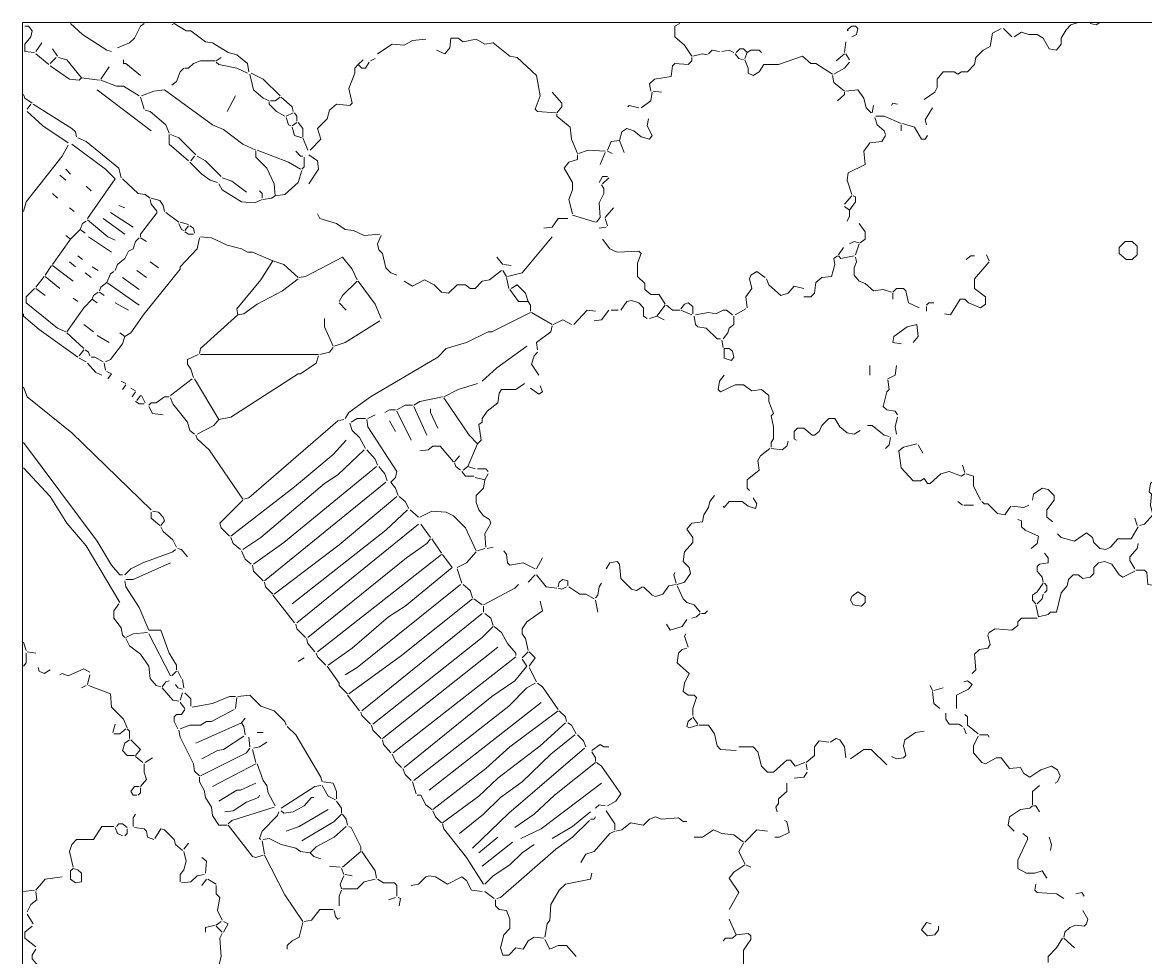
# Model space of a CAD drawing. Header units: millimetres. Extents: x 0 to 150953, y 0 to 85148.
# Drawn here: x 0 to 28112, y 61737 to 85148 of the extents above; entities that cross this region are included whole.
import ezdxf

# ---------------------------------------------------------------- set-up
doc = ezdxf.new("R2010")
doc.units = ezdxf.units.MM
doc.layers.add('ANNOTATION', color=3, linetype='CONTINUOUS', lineweight=0, plot=False)
doc.layers.add('LINEWORK', color=7, linetype='CONTINUOUS', lineweight=0, plot=False)

msp = doc.modelspace()

# ---------------------------------------------------------------- linework, layer by layer
at = {"layer": 'ANNOTATION'}
msp.add_lwpolyline([(0, 0), (150952.665, 0), (150952.665, 85148.15), (0, 85148.15)], close=True, dxfattribs=at)
at = {"layer": 'LINEWORK'}
for points in [[(60.261, 85057.759), (150.651, 85057.759), (241.042, 84937.24), (210.912, 84786.587), (60.261, 84605.805), (60.261, 84425.023), (301.303, 84394.895)], [(1205.211, 85118.022), (1506.514, 84846.849), (2109.119, 84455.152), (2229.64, 84425.023)], [(3043.158, 85118.022), (2952.767, 85057.759), (2802.115, 84756.458), (2681.594, 84635.934), (2380.292, 84515.414)], [(3736.154, 85087.888), (3796.414, 85118.022), (4097.717, 84937.24), (4218.238, 84937.24), (4579.802, 84666.067), (4760.583, 84635.934), (5152.277, 84394.895), (5363.188, 84334.633), (5634.361, 84123.723), (5664.491, 83912.807)], [(16451.129, 85118.022), (16330.608, 85057.759)], [(16330.608, 85057.759), (16330.608, 84786.587), (16571.649, 84575.677), (16752.431, 84304.504)], [(20669.367, 84937.24), (20639.236, 84967.368), (20759.758, 85057.759), (20850.149, 85057.759), (20910.409, 84997.497), (20880.279, 84846.849), (20759.758, 84786.587)], [(24495.912, 84997.497), (24284.999, 84876.978), (24224.739, 84545.543), (24043.957, 84455.152), (23863.176, 84274.37), (23833.045, 84093.589), (23652.263, 83912.807), (23501.613, 83912.807), (23411.222, 83852.55), (23320.831, 83912.807), (23049.658, 83912.807), (22899.007, 83732.025), (22899.007, 83521.115), (22838.747, 83400.596), (22567.575, 83219.814)], [(24556.171, 84997.497), (24767.084, 84786.587)], [(26424.25, 85148.15), (26243.468, 85087.888), (26122.946, 84967.368), (26002.424, 84756.458), (26002.424, 84605.805), (25881.905, 84455.152), (25701.123, 84485.286), (25550.47, 84756.458), (25399.82, 84846.849), (25188.907, 84846.849), (25008.125, 84907.106), (24827.344, 84786.587)], [(26966.595, 85148.15), (26876.204, 85087.888), (26725.551, 85118.022)], [(482.084, 84635.934), (331.433, 84425.023)], [(10093.641, 84726.324), (9762.208, 84696.196), (9551.296, 84575.677), (9249.994, 84605.805), (8888.431, 84364.761)], [(10726.377, 84756.458), (10696.247, 84515.414), (10575.726, 84364.761), (10364.813, 84455.152)], [(10726.377, 84756.458), (10907.158, 84756.458), (11027.68, 84666.067), (11359.112, 84726.324), (11570.025, 84605.805), (11780.936, 84635.934), (12202.76, 84304.504), (12383.542, 84274.37), (12865.626, 83822.416), (12956.017, 83310.205), (12835.496, 82978.77), (12895.757, 82918.508), (13347.711, 82888.38)], [(20609.106, 84666.067), (20578.977, 84394.895)], [(331.433, 84364.761), (662.866, 84093.589)], [(753.257, 84485.286), (873.778, 84304.504)], [(17144.125, 84334.633), (17023.603, 84364.761), (16782.562, 84304.504)], [(17445.428, 84425.023), (17264.646, 84455.152), (17174.255, 84364.761)], [(17505.689, 84425.023), (17686.47, 84455.152), (17806.991, 84394.895)], [(17837.121, 84364.761), (17927.512, 84244.242), (18048.034, 84214.113)], [(17867.252, 84394.895), (17957.643, 84485.286), (18048.034, 84485.286), (18138.424, 84394.895)], [(18138.424, 84394.895), (18078.163, 84244.242)], [(18138.424, 84394.895), (18228.815, 84455.152), (18439.727, 84455.152), (18499.988, 84394.895)], [(20578.977, 84364.761), (20368.064, 84183.979)], [(20609.106, 84364.761), (20699.497, 84214.113)], [(843.648, 84274.37), (692.996, 84123.723)], [(692.996, 84063.46), (1175.081, 83732.025), (1416.123, 83701.897), (1476.383, 83762.159)], [(903.908, 84274.37), (1114.82, 84214.113), (1476.383, 83762.159)], [(2530.943, 84214.113), (2530.943, 84123.723), (2591.203, 84123.723), (2952.767, 83822.416)], [(4820.843, 84183.979), (4459.28, 84183.979), (4278.499, 84123.723), (4157.978, 84003.198), (4067.587, 84003.198)], [(4971.495, 84274.37), (4850.974, 84183.979)], [(4850.974, 84153.851), (4911.234, 84093.589), (5363.188, 84003.198), (5634.361, 83882.679)], [(8406.346, 84093.589), (8315.955, 84003.198), (8315.955, 83882.679), (8165.304, 83490.987), (8255.695, 83129.424), (8195.434, 83069.161), (7864.001, 83099.29), (7683.219, 82948.642), (7622.959, 82737.726), (7381.917, 82496.688), (7472.307, 82225.515), (7201.135, 81954.343)], [(8526.867, 84214.113), (8406.346, 84093.589)], [(8677.518, 84153.851), (8587.128, 84003.198), (8496.737, 84003.198), (8406.346, 84093.589)], [(8828.17, 84244.242), (8707.649, 84183.979)], [(16752.431, 84274.37), (16752.431, 84183.979), (16662.04, 84093.589), (16330.608, 84123.723), (16270.347, 84063.46), (16240.217, 83792.288), (15818.393, 83732.025), (15697.872, 83611.506), (15728.002, 83430.724)], [(19524.417, 84304.504), (18921.811, 84093.589), (18560.247, 84093.589), (18439.727, 83912.807), (18289.075, 83822.416), (18168.554, 83882.679), (18168.554, 84003.198), (18078.163, 84214.113)], [(19524.417, 84304.504), (19735.328, 84123.723), (19855.85, 84123.723), (20277.673, 83852.55)], [(20699.497, 84153.851), (20578.977, 84003.198), (20307.804, 83852.55)], [(2169.38, 84033.332), (1958.468, 83732.025)], [(4037.457, 84003.198), (3947.066, 83912.807), (3856.675, 83671.768), (3736.154, 83581.378)], [(5694.621, 83852.55), (5785.012, 83460.853), (6026.054, 83249.943), (6176.706, 83189.68)], [(5724.752, 83882.679), (6026.054, 83732.025), (6447.879, 83310.205)], [(20277.673, 83822.416), (20307.804, 83641.635), (20578.977, 83430.724)], [(1476.383, 83762.159), (1928.337, 83701.897)], [(1958.468, 83701.897), (2350.161, 83551.244), (2530.943, 83551.244), (2922.636, 83310.205)], [(30.13, 83340.334), (60.261, 83249.943), (241.042, 83129.424)], [(1868.077, 83460.853), (3223.939, 82436.425)], [(2952.767, 83280.071), (3043.158, 82978.77)], [(2982.897, 83310.205), (3284.2, 83430.724), (3555.372, 83460.853), (4760.583, 82587.079), (5031.756, 82466.554), (5513.84, 82104.991), (5845.273, 81954.343)], [(5333.058, 83310.205), (5122.146, 82918.508)], [(6447.879, 83280.071), (6327.357, 83189.68), (6206.836, 83189.68)], [(6478.008, 83280.071), (6749.181, 83039.033), (6779.311, 82918.508)], [(13257.32, 83400.596), (13498.362, 83129.424), (13498.362, 83039.033), (13377.841, 82888.38)], [(15758.132, 83400.596), (15728.002, 83189.68), (15486.96, 83008.899)], [(15788.263, 83430.724), (15999.175, 83400.596)], [(20578.977, 83400.596), (20578.977, 83340.334), (20398.195, 83189.68)], [(20609.106, 83430.724), (20910.409, 83460.853), (21061.06, 83249.943), (21121.321, 83008.899), (21241.842, 82888.38)], [(210.912, 83099.29), (120.521, 82978.77)], [(271.172, 83099.29), (1235.341, 82496.688), (1325.732, 82406.297), (1355.862, 82285.772)], [(3073.288, 82948.642), (3193.809, 82918.508), (3585.503, 82587.079), (3675.893, 82376.163)], [(6176.706, 83159.552), (6176.706, 83099.29), (6357.488, 82918.508), (6568.399, 82797.989)], [(15155.528, 83039.033), (15185.657, 83069.161), (15426.7, 83008.899)], [(21302.103, 83069.161), (21271.972, 82888.38)], [(21904.708, 83099.29), (21784.187, 83129.424), (21754.057, 83069.161)], [(22778.486, 83008.899), (22597.704, 82707.598), (22627.834, 82587.079)], [(120.521, 82918.508), (512.215, 82556.945), (1144.95, 82135.125)], [(6779.311, 82888.38), (6598.53, 82797.989)], [(6598.53, 82767.86), (6658.79, 82587.079), (6719.051, 82556.945)], [(6809.442, 82888.38), (6869.702, 82797.989), (6869.702, 82677.469)], [(13377.841, 82858.251), (13377.841, 82797.989), (13709.274, 82526.816), (13739.404, 82225.515), (13890.056, 81863.952)], [(15667.741, 82737.726), (15637.611, 82556.945), (15758.132, 82315.906), (15697.872, 82225.515), (15486.96, 82285.772), (15306.178, 82436.425), (15125.396, 82496.688), (15004.876, 82406.297), (14944.615, 82195.381)], [(21332.233, 82767.86), (21392.494, 82587.079), (21573.276, 82436.425), (21603.405, 82346.035)], [(21362.363, 82797.989), (21573.276, 82797.989), (21995.098, 82617.207)], [(6869.702, 82647.336), (6749.181, 82556.945)], [(6749.181, 82526.816), (6809.442, 82315.906), (6990.223, 82255.644)], [(6899.833, 82647.336), (7020.353, 82496.688), (7020.353, 82285.772)], [(21995.098, 82587.079), (21995.098, 82436.425)], [(22025.23, 82617.207), (22326.532, 82526.816), (22507.314, 82225.515), (22597.704, 82225.515), (22657.965, 82315.906)], [(1235.341, 82104.991), (2078.989, 81472.255), (2320.031, 81231.216)], [(1385.993, 82255.644), (1596.904, 82165.253), (2410.422, 81502.389), (2470.682, 81261.345)], [(3675.893, 82346.035), (3675.893, 82104.991), (4157.978, 81683.17)], [(3706.024, 82346.035), (3916.935, 82255.644), (4338.759, 81833.818)], [(7020.353, 82255.644), (7140.875, 81954.343)], [(14944.615, 82195.381), (14733.703, 82165.253), (14643.312, 81954.343)], [(14944.615, 82195.381), (15065.137, 81894.081)], [(21603.405, 82315.906), (21513.015, 82165.253), (21211.712, 82135.125), (21061.06, 81924.209), (21091.19, 81592.78), (20669.367, 81381.864), (20639.236, 81201.082), (20759.758, 80839.519)], [(1144.95, 82074.862), (994.299, 81803.69), (90.391, 80658.738), (30.13, 80417.699)], [(5845.273, 81924.209), (5845.273, 81773.561), (6116.445, 81502.389), (6297.227, 81110.692), (6327.357, 80809.391)], [(5875.403, 81954.343), (6658.79, 81653.037), (6960.093, 81472.255)], [(6839.572, 81924.209), (6960.093, 81803.69), (7020.353, 81803.69)], [(7171.005, 81833.818), (7381.917, 81683.17), (7412.047, 81472.255), (7171.005, 81110.692)], [(13890.056, 81833.818), (13890.056, 81713.299), (13679.143, 81653.037), (13558.623, 81502.389), (13769.534, 81140.826), (13769.534, 80960.044), (13679.143, 80719), (13769.534, 80357.437)], [(14583.051, 81924.209), (14161.229, 81954.343), (13920.186, 81863.952)], [(14583.051, 81894.081), (14462.531, 81592.78)], [(14643.312, 81924.209), (14763.833, 81863.952)], [(4188.108, 81653.037), (4489.411, 81351.736), (4700.323, 81201.082), (4881.104, 81140.826)], [(4308.629, 81803.69), (4218.238, 81683.17)], [(4368.889, 81803.69), (4579.802, 81683.17), (4971.495, 81291.473)], [(7050.484, 81773.561), (7050.484, 81532.517), (6990.223, 81472.255)], [(934.038, 81321.607), (1084.69, 81201.082)], [(1084.69, 81472.255), (1205.211, 81351.736)], [(5001.625, 81261.345), (5242.667, 81170.954), (5604.231, 80899.782)], [(6990.223, 81442.126), (6899.833, 81140.826), (6568.399, 80839.519), (6327.357, 80809.391)], [(14643.312, 81291.473), (14522.792, 81291.473), (14432.401, 81140.826)], [(14673.442, 81261.345), (14522.792, 81110.692)], [(1596.904, 81050.435), (1717.426, 80929.91)], [(2320.031, 81231.216), (1627.035, 80236.917)], [(2500.813, 81231.216), (2892.506, 80869.653), (3073.288, 80839.519), (3193.809, 80749.128)], [(4911.234, 81110.692), (5001.625, 80960.044), (5483.71, 80658.738), (5815.143, 80628.609), (5995.924, 80719)], [(14492.661, 81080.563), (14552.922, 80990.172), (14552.922, 80869.653), (14432.401, 80628.609), (14462.531, 80267.046)], [(753.257, 80869.653), (873.778, 80749.128)], [(3193.809, 80719), (3223.939, 80598.481), (3374.59, 80417.699)], [(3223.939, 80749.128), (3434.851, 80688.871), (3525.242, 80568.347), (3555.372, 80417.699)], [(5935.663, 80929.91), (5995.924, 80869.653), (5995.924, 80749.128)], [(6327.357, 80809.391), (6236.966, 80749.128), (6026.054, 80719)], [(20759.758, 80809.391), (20578.977, 80598.481)], [(20789.888, 80809.391), (20850.149, 80779.262), (20850.149, 80658.738), (20699.497, 80447.827)], [(1175.081, 80508.09), (1295.602, 80417.699)], [(2410.422, 80568.347), (2561.073, 80508.09)], [(14793.964, 80508.09), (14583.051, 80267.046)], [(20578.977, 80538.218), (20699.497, 80447.827)], [(20699.497, 80447.827), (20699.497, 80297.174), (20639.236, 80176.655)], [(1596.904, 80176.655), (1506.514, 80116.393), (1446.253, 79965.745)], [(1627.035, 80206.783), (2139.249, 79784.963), (2320.031, 79694.573)], [(2018.728, 80236.917), (2561.073, 79845.22)], [(2199.51, 80387.565), (2771.985, 80026.002)], [(3374.59, 80387.565), (2952.767, 79845.22), (2952.767, 79784.963)], [(3585.503, 80387.565), (3916.935, 80146.527)], [(3947.066, 80146.527), (4157.978, 80086.264)], [(7381.917, 80357.437), (7442.178, 80236.917), (7864.001, 80116.393), (8074.913, 79965.745), (8285.825, 79935.611), (8556.997, 79815.092), (8948.691, 79845.22)], [(13649.013, 80236.917), (13407.971, 80236.917), (13257.32, 80026.002), (13046.408, 79995.873)], [(13769.534, 80327.308), (14342.01, 80146.527)], [(14462.531, 80267.046), (14372.14, 80146.527)], [(14583.051, 80236.917), (14643.312, 80056.136)], [(1446.253, 79965.745), (1205.211, 79724.701)], [(1446.253, 79965.745), (1566.774, 79875.354)], [(3916.935, 80116.393), (3977.196, 79965.745), (4037.457, 79935.611)], [(4157.978, 80056.136), (4067.587, 79935.611)], [(4067.587, 79905.483), (4157.978, 79845.22), (4278.499, 79845.22)], [(4188.108, 80056.136), (4278.499, 79995.873), (4308.629, 79875.354)], [(14613.183, 80026.002), (14432.401, 79995.873)], [(20940.54, 80116.393), (21091.19, 79905.483), (21091.19, 79724.701), (20970.67, 79634.31)], [(1205.211, 79724.701), (753.257, 79091.965)], [(1084.69, 79815.092), (1205.211, 79724.701)], [(1657.165, 79784.963), (2229.64, 79393.266)], [(2922.636, 79754.829), (2832.246, 79664.439), (2771.985, 79483.657), (2651.464, 79423.4), (2561.073, 79242.618), (2380.292, 79091.965), (2320.031, 78941.312)], [(4429.15, 79754.829), (4368.889, 79483.657), (3947.066, 79031.703), (3947.066, 78971.446), (3043.158, 77856.622), (2711.725, 77374.54), (2561.073, 77284.149)], [(2952.767, 79754.829), (3103.418, 79664.439)], [(4459.28, 79784.963), (4730.453, 79754.829), (5122.146, 79574.048), (5483.71, 79483.657), (5634.361, 79393.266), (5754.882, 79393.266), (6267.097, 79182.356)], [(8978.821, 79815.092), (8888.431, 79604.182), (8918.56, 79453.528), (9008.951, 79363.138), (9099.342, 79001.574), (9219.863, 78881.055), (9370.515, 78820.793)], [(13257.32, 79784.963), (12504.063, 78881.055), (12142.499, 78790.664)], [(14522.792, 79724.701), (14703.573, 79483.657), (14884.355, 79393.266), (15426.7, 79423.4), (15486.96, 79363.138), (15396.569, 79122.094), (15396.569, 78790.664), (15577.35, 78609.883), (15577.35, 78459.229), (15728.002, 78338.71), (15938.914, 78338.71), (16089.565, 78097.666)], [(20940.54, 79634.31), (20820.018, 79664.439), (20699.497, 79604.182)], [(20940.54, 79604.182), (20850.149, 79333.009)], [(1385.993, 79302.875), (1506.514, 79212.484)], [(20398.195, 79302.875), (20307.804, 79242.618), (20337.934, 79091.965), (20247.543, 78790.664), (20006.5, 78760.53), (19855.85, 78640.011), (19825.719, 78368.839), (19735.328, 78278.448), (19554.546, 78278.448)], [(20548.845, 79513.791), (20428.325, 79333.009)], [(20428.325, 79302.875), (20488.586, 79242.618), (20820.018, 79302.875)], [(23833.045, 79302.875), (23742.654, 79302.875), (23622.135, 79212.484)], [(24134.348, 79333.009), (24194.608, 79182.356)], [(723.127, 79061.837), (572.475, 78820.793)], [(753.257, 79061.837), (1265.471, 78670.14)], [(1175.081, 79152.228), (1325.732, 79031.703)], [(1747.556, 79031.703), (1898.207, 78941.312)], [(3193.809, 79152.228), (3404.721, 79001.574)], [(6267.097, 79182.356), (5965.794, 78700.274), (5363.188, 77977.147), (5393.319, 77826.494)], [(6267.097, 79182.356), (6538.269, 79091.965), (6899.833, 78760.53)], [(6929.962, 78760.53), (7080.614, 78790.664), (8014.652, 79272.747), (8255.695, 78971.446), (8376.216, 78700.274)], [(11871.327, 79272.747), (12021.979, 79091.965)], [(12052.109, 79091.965), (12232.89, 79061.837)], [(20850.149, 79272.747), (20880.279, 79152.228), (20820.018, 79001.574), (20820.018, 78820.793), (20940.54, 78670.14), (21091.19, 78609.883), (21302.103, 78429.101), (21543.144, 78459.229), (21754.057, 78398.967)], [(24194.608, 79152.228), (23833.045, 78730.402), (23833.045, 78489.358), (24104.217, 78278.448), (24104.217, 78097.666), (23983.698, 78007.275), (23682.394, 78127.795), (23592.003, 78218.185), (23471.481, 78218.185), (23230.44, 77826.494), (23079.788, 77856.622)], [(542.345, 78790.664), (331.433, 78519.492)], [(572.475, 78790.664), (934.038, 78489.358)], [(1566.774, 78881.055), (1717.426, 78760.53)], [(2289.901, 78911.184), (2199.51, 78850.921), (2109.119, 78640.011)], [(2500.813, 78760.53), (2922.636, 78459.229)], [(2862.376, 78941.312), (3103.418, 78760.53)], [(6899.833, 78730.402), (6508.139, 78429.101), (5875.403, 78097.666), (5543.97, 77856.622), (5393.319, 77826.494)], [(11991.849, 78941.312), (11690.545, 78700.274), (11509.764, 78670.14), (11328.983, 78489.358), (11208.461, 78489.358), (11087.94, 78579.749), (10877.029, 78579.749), (10666.116, 78368.839), (10485.335, 78398.967), (10304.553, 78579.749), (10063.511, 78700.274), (9762.208, 78549.62), (9551.296, 78670.14)], [(12021.979, 78941.312), (12112.37, 78790.664)], [(12112.37, 78760.53), (12172.631, 78489.358)], [(18590.379, 78760.53), (18379.466, 78911.184), (18228.815, 78820.793), (18198.684, 78730.402), (18258.945, 78489.358), (18108.293, 78278.448), (18138.424, 78007.275)], [(18620.508, 78730.402), (18680.769, 78579.749), (18982.072, 78308.576), (19162.853, 78368.839), (19313.505, 78549.62), (19554.546, 78489.358)], [(301.303, 78489.358), (90.391, 78278.448), (90.391, 78127.795), (873.778, 77495.059), (1084.69, 77404.668)], [(331.433, 78489.358), (572.475, 78308.576)], [(2109.119, 78640.011), (1958.468, 78519.492), (1928.337, 78429.101)], [(2109.119, 78640.011), (2922.636, 78067.538)], [(8376.216, 78670.14), (8014.652, 78308.576), (7924.261, 78157.929)], [(8406.346, 78670.14), (8828.17, 78097.666), (8978.821, 77736.103)], [(12202.76, 78459.229), (12413.672, 78157.929), (12654.714, 78157.929)], [(12232.89, 78489.358), (12383.542, 78579.749), (12594.453, 78368.839), (12654.714, 78157.929)], [(21784.187, 78398.967), (21874.578, 78489.358), (22055.359, 78489.358), (22115.62, 78429.101), (22175.88, 78127.795), (22447.053, 78007.275)], [(1747.556, 78218.185), (1536.644, 78007.275), (1114.82, 77404.668)], [(1265.471, 78248.319), (1385.993, 78157.929)], [(1898.207, 78398.967), (1777.686, 78308.576), (1747.556, 78218.185)], [(1747.556, 78218.185), (1868.077, 78127.795)], [(1928.337, 78398.967), (2048.858, 78308.576)], [(12654.714, 78157.929), (12714.975, 78067.538), (12714.975, 77916.885)], [(14974.746, 77947.013), (15125.396, 78157.929), (15245.918, 78188.057), (15426.7, 78127.795), (15547.221, 78007.275), (15547.221, 77796.365), (15637.611, 77736.103)], [(21784.187, 78368.839), (21784.187, 78218.185)], [(2320.031, 78127.795), (2651.464, 77947.013)], [(7924.261, 78127.795), (8105.043, 77947.013)], [(12714.975, 77886.756), (11750.806, 77404.668), (11660.415, 77404.668), (11118.071, 77133.496), (10605.856, 76982.848), (10394.944, 76771.932), (8707.649, 75777.633), (8165.304, 75385.942), (8074.913, 75235.289)], [(12745.105, 77886.756), (13257.32, 77585.45)], [(14342.01, 77916.885), (14131.097, 77947.013), (13799.665, 77585.45)], [(14673.442, 77947.013), (14492.661, 77705.975), (14311.879, 77675.841)], [(14733.703, 77947.013), (14914.485, 77947.013)], [(16089.565, 78067.538), (15878.654, 77796.365)], [(16119.695, 78067.538), (16270.347, 77947.013), (16451.129, 77947.013)], [(16481.259, 77977.147), (16571.649, 78097.666), (16662.04, 78127.795), (16782.562, 78037.404), (16782.562, 77856.622)], [(16481.259, 77947.013), (16752.431, 77826.494)], [(16842.822, 77826.494), (17174.255, 77886.756), (17355.037, 77856.622), (17535.819, 77947.013), (17626.209, 77947.013), (17776.861, 77826.494)], [(18108.293, 77977.147), (17837.121, 77826.494)], [(22808.616, 78127.795), (22688.095, 78127.795), (22627.834, 78067.538)], [(22627.834, 78037.404), (22627.834, 77916.885)], [(30.13, 77856.622), (30.13, 77796.365), (421.824, 77464.931), (1385.993, 76771.932)], [(5393.319, 77826.494), (4459.28, 76982.848), (4429.15, 76862.323)], [(7562.698, 77736.103), (7562.698, 77525.193), (7773.61, 77043.105)], [(8948.691, 77675.841), (8074.913, 77133.496), (7803.741, 77043.105)], [(13287.45, 77585.45), (13528.493, 77705.975), (13739.404, 77585.45)], [(15878.654, 77796.365), (15697.872, 77736.103)], [(15878.654, 77796.365), (16059.436, 77705.975)], [(16812.692, 77796.365), (16842.822, 77585.45), (16903.083, 77525.193), (17113.994, 77495.059), (17385.167, 77223.886), (17475.558, 77223.886)], [(17806.991, 77796.365), (17806.991, 77585.45), (17686.47, 77495.059), (17656.339, 77374.54), (17535.819, 77223.886)], [(1114.82, 77374.54), (1536.644, 76982.848)], [(1536.644, 77585.45), (1777.686, 77404.668)], [(1868.077, 77314.277), (2169.38, 77133.496)], [(2440.552, 77374.54), (2561.073, 77284.149)], [(13257.32, 77555.321), (13227.189, 77404.668), (12865.626, 77133.496)], [(22296.402, 77133.496), (22416.923, 77284.149), (22386.793, 77585.45), (22145.75, 77525.193), (21814.317, 77284.149), (21784.187, 77133.496), (21995.098, 77103.367)], [(2561.073, 77284.149), (2500.813, 77103.367), (2199.51, 76711.676), (2078.989, 76651.413)], [(12624.585, 77043.105), (11871.327, 76500.76), (11509.764, 76169.331)], [(12865.626, 77133.496), (12895.757, 76952.714)], [(17505.689, 77193.758), (17535.819, 77012.976)], [(1536.644, 76952.714), (1416.123, 76802.066)], [(1566.774, 76952.714), (1657.165, 76892.457), (1687.295, 76802.066)], [(1717.426, 76771.932), (1807.816, 76771.932), (2018.728, 76651.413)], [(4399.02, 76832.195), (4127.847, 76711.676), (4127.847, 76591.151), (4218.238, 76470.632), (4278.499, 76259.721)], [(4459.28, 76832.195), (7412.047, 76832.195)], [(7412.047, 76802.066), (7351.787, 76621.285), (6960.093, 76350.112), (6899.833, 76350.112), (5212.537, 75265.422), (4911.234, 75205.16)], [(7773.61, 77012.976), (7683.219, 76892.457), (7442.178, 76832.195)], [(12895.757, 76892.457), (12805.366, 76802.066), (12745.105, 76591.151), (12925.887, 76319.978)], [(1416.123, 76741.804), (1596.904, 76651.413)], [(1627.035, 76621.285), (1837.947, 76380.241), (1988.598, 76319.978)], [(2048.858, 76621.285), (2078.989, 76440.503)], [(21211.712, 76561.022), (21211.712, 76319.978)], [(21874.578, 76561.022), (21844.448, 76319.978), (21663.666, 76229.587)], [(2109.119, 76410.369), (2229.64, 76350.112)], [(2229.64, 76350.112), (2139.249, 76229.587)], [(4248.368, 76229.587), (3706.024, 75807.767)], [(4308.629, 76229.587), (4911.234, 75205.16)], [(17565.948, 76319.978), (17445.428, 76169.331), (17415.298, 75958.415), (17475.558, 75898.158), (17837.121, 76078.94), (18048.034, 76078.94), (18258.945, 75928.287), (18499.988, 75958.415), (18680.769, 75807.767), (18680.769, 75657.114), (18801.29, 75355.813), (18741.029, 75295.551), (18801.29, 75024.378), (18801.29, 74723.078), (18741.029, 74632.687), (18741.029, 74512.162)], [(21663.666, 76199.459), (21693.796, 75958.415), (21633.535, 75898.158), (21543.144, 75536.595), (21633.535, 75446.204), (21844.448, 75416.07), (21904.708, 75325.679)], [(30.13, 76018.677), (120.521, 75777.633), (1235.341, 74873.725), (3223.939, 72945.39)], [(2470.682, 76169.331), (2591.203, 76109.068)], [(2591.203, 76078.94), (2500.813, 75958.415)], [(2711.725, 75988.549), (2832.246, 75928.287)], [(11389.243, 76109.068), (10907.158, 75958.415), (10545.595, 75777.633)], [(12564.324, 76109.068), (12353.412, 75958.415), (11991.849, 75958.415), (11931.588, 75868.024), (11901.458, 75626.986), (11630.286, 75416.07), (11509.764, 75235.289), (11509.764, 75144.898), (11419.373, 75084.641), (11479.634, 74692.944), (11389.243, 74602.553)], [(12956.017, 76048.806), (13016.278, 75898.158), (12925.887, 75837.896), (12714.975, 75988.549)], [(2832.246, 75898.158), (2741.855, 75777.633)], [(2832.246, 75657.114), (2922.636, 75596.852), (3043.158, 75596.852)], [(2952.767, 75807.767), (2862.376, 75687.243)], [(2982.897, 75807.767), (3073.288, 75626.986)], [(3675.893, 75777.633), (3555.372, 75777.633), (3344.46, 75626.986), (3223.939, 75626.986), (3163.679, 75566.723)], [(3706.024, 75747.505), (3766.284, 75596.852), (4127.847, 75144.898), (4188.108, 74933.988), (4308.629, 74843.597)], [(10515.465, 75777.633), (9942.99, 75657.114), (9792.339, 75566.723)], [(10545.595, 75747.505), (11178.331, 74813.468), (11389.243, 74602.553)], [(3163.679, 75536.595), (3254.069, 75355.813), (3525.242, 75325.679)], [(9340.385, 75446.204), (9189.733, 75446.204), (9069.212, 75385.942)], [(9762.208, 75566.723), (9581.427, 75566.723), (9370.515, 75446.204)], [(9370.515, 75416.07), (9732.078, 74692.944)], [(9792.339, 75536.595), (10123.772, 74813.468)], [(10214.162, 75476.333), (10214.162, 75385.942), (10394.944, 74994.25)], [(4911.234, 75205.16), (4790.713, 75054.507), (4368.889, 74843.597)], [(8044.783, 75205.16), (7894.132, 75175.032), (5664.491, 73246.691), (5543.97, 73216.562)], [(8195.434, 75114.769), (8255.695, 74933.988), (8436.477, 74753.206), (8587.128, 74482.034)], [(8587.128, 75235.289), (8376.216, 75235.289), (8225.564, 75144.898)], [(8617.258, 75205.16), (8647.388, 75024.378), (9370.515, 73909.56), (9340.385, 73758.907), (9219.863, 73638.388)], [(8828.17, 75325.679), (8647.388, 75235.289)], [(9189.733, 75175.032), (9340.385, 74903.859)], [(20970.67, 74933.988), (20820.018, 74843.597), (20639.236, 74873.725), (20458.455, 75024.378), (20337.934, 75235.289), (20187.282, 75235.289), (20006.5, 75054.507), (19946.241, 74903.859), (19825.719, 74813.468), (19765.459, 74813.468), (19554.546, 74994.25), (19403.896, 74994.25), (19313.505, 74903.859), (19313.505, 74723.078), (19373.765, 74692.944)], [(21904.708, 75265.422), (21844.448, 75024.378), (21874.578, 74843.597)], [(4338.759, 74813.468), (4368.889, 74723.078), (4670.192, 74451.905), (5513.84, 73216.562)], [(21151.451, 75054.507), (21271.972, 75054.507), (21573.276, 74813.468), (21693.796, 74783.334)], [(30.13, 74632.687), (1868.077, 72162.001), (2229.64, 71559.399), (2440.552, 71318.355), (2500.813, 71318.355)], [(8105.043, 74692.944), (7773.61, 74331.38), (6809.442, 73517.863), (5212.537, 72282.525)], [(9942.99, 74421.771), (10153.902, 74451.905), (10274.423, 74542.296), (10455.204, 74542.296), (10786.638, 74150.599)], [(11389.243, 74602.553), (11148.201, 74030.079)], [(19162.853, 74662.815), (19132.723, 74542.296), (19012.201, 74451.905), (18741.029, 74482.034)], [(21723.926, 74753.206), (21693.796, 74572.424), (21603.405, 74482.034)], [(22386.793, 74602.553), (22055.359, 74512.162), (21934.839, 74421.771), (21995.098, 73999.951), (22296.402, 73668.516), (22477.184, 73668.516), (22567.575, 73728.779), (22657.965, 73608.254), (22718.225, 73608.254), (22989.397, 73849.298), (23200.309, 73909.56), (23501.613, 73789.035), (23592.003, 73849.298)], [(22416.923, 74572.424), (22537.443, 74361.514)], [(8556.997, 74451.905), (7894.132, 73819.169), (7562.698, 73608.254), (5965.794, 72252.392), (5513.84, 71951.091)], [(8617.258, 74451.905), (8828.17, 74210.861), (8888.431, 74060.208)], [(10937.289, 74301.252), (10816.768, 74150.599)], [(18710.899, 74482.034), (18469.857, 74301.252), (18409.597, 74180.733), (18439.727, 73939.689), (18138.424, 73698.645), (18138.424, 73487.735), (18198.684, 73427.472)], [(30.13, 73999.951), (692.996, 73276.824), (1114.82, 72613.955), (1596.904, 72041.481), (2440.552, 70625.357)], [(8858.3, 74030.079), (6538.269, 72131.872), (5785.012, 71589.527)], [(8918.56, 74030.079), (9069.212, 73849.298), (9129.473, 73668.516)], [(10816.768, 74120.47), (10846.898, 74030.079), (10967.419, 73939.689)], [(11148.201, 74030.079), (11027.68, 73939.689)], [(11148.201, 74030.079), (11328.983, 73969.817)], [(11389.243, 73969.817), (11600.154, 73969.817), (11660.415, 73909.56)], [(23531.744, 74060.208), (23592.003, 73879.426)], [(10997.549, 73909.56), (11087.94, 73789.035), (11298.852, 73789.035)], [(11328.983, 73758.907), (11570.025, 73698.645)], [(11570.025, 73698.645), (11539.894, 73487.735), (11359.112, 73306.953), (11359.112, 73126.171), (11419.373, 72945.39), (11539.894, 72794.736), (11690.545, 72704.346), (11720.676, 72613.955), (11570.025, 72342.782), (11600.154, 72011.353)], [(11660.415, 73849.298), (11570.025, 73698.645)], [(23622.135, 73849.298), (23802.916, 73789.035), (23802.916, 73547.997), (23983.698, 73186.434)], [(28744.28, 73728.779), (28623.758, 73789.035), (28442.976, 73789.035), (28232.066, 73608.254), (28201.935, 73397.344), (28262.195, 73337.081), (28232.066, 73065.909), (28292.326, 72824.87), (28081.413, 72583.826), (27960.894, 72553.698)], [(9099.342, 73638.388), (6056.185, 71167.702)], [(9219.863, 73638.388), (9340.385, 73487.735), (9400.645, 73306.953)], [(25279.298, 73186.434), (25309.429, 73337.081), (25520.342, 73487.735), (25670.992, 73457.606), (25821.643, 73306.953), (25821.643, 73186.434), (25640.861, 72945.39), (25640.861, 72764.608), (25791.514, 72644.089)], [(5513.84, 73186.434), (4941.365, 72613.955), (4971.495, 72493.436), (5182.407, 72282.525)], [(9370.515, 73276.824), (7924.261, 72071.61), (6297.227, 70836.272)], [(9430.776, 73276.824), (9581.427, 73156.3), (9671.817, 72975.518)], [(17324.907, 73306.953), (17204.385, 73156.3), (17174.255, 73005.652), (17053.735, 72824.87), (17023.603, 72644.089), (16752.431, 72613.955), (16631.91, 72463.307), (16782.562, 72252.392), (16782.562, 72131.872), (16571.649, 71890.828), (16541.52, 71649.79), (16692.171, 71499.137), (16722.301, 71348.483), (16571.649, 71137.573), (16390.868, 71077.311)], [(18289.075, 73246.691), (18379.466, 73096.043), (18349.336, 72975.518), (18168.554, 73035.78), (18017.902, 73156.3), (17686.47, 73156.3), (17565.948, 73005.652), (17535.819, 73035.78)], [(23411.222, 73156.3), (23531.744, 73065.909)], [(24013.826, 73156.3), (24074.089, 73096.043), (24164.479, 73096.043), (24405.521, 72854.999), (24586.302, 72824.87), (24736.953, 73035.78)], [(3223.939, 72885.127), (3223.939, 72734.48), (3434.851, 72553.698)], [(3254.069, 72915.261), (3404.721, 72885.127), (3525.242, 72764.608), (3555.372, 72674.217), (3464.981, 72553.698)], [(9641.687, 72945.39), (9099.342, 72433.173), (6749.181, 70595.228)], [(9701.948, 72945.39), (9912.859, 72764.608)], [(9942.99, 72764.608), (10244.293, 72915.261), (10605.856, 72885.127), (10786.638, 72794.736), (11087.94, 72493.436), (11359.112, 71920.962)], [(23561.872, 73065.909), (23802.916, 73065.909)], [(25188.907, 73065.909), (25068.388, 73005.652), (24767.084, 73035.78)], [(9912.859, 72583.826), (6869.702, 70113.146)], [(9973.12, 72583.826), (10214.162, 72252.392)], [(24917.734, 72704.346), (25008.125, 72674.217), (25008.125, 72523.564), (25098.516, 72433.173), (25429.951, 72282.525), (25399.82, 72101.744), (25249.169, 71981.219)], [(27840.372, 72734.48), (27900.631, 72553.698)], [(3464.981, 72523.564), (3525.242, 72403.045), (3766.284, 72192.135), (3856.675, 72011.353)], [(5212.537, 72252.392), (5272.798, 72101.744), (5453.579, 71951.091)], [(27930.763, 72523.564), (27749.981, 72222.263), (27418.549, 72222.263), (27237.767, 72011.353), (27117.245, 71951.091), (26966.595, 71981.219), (26815.942, 72131.872), (26785.813, 72252.392), (26635.16, 72372.916), (26333.859, 72162.001), (26002.424, 72252.392), (25912.033, 72342.782)], [(3886.805, 71981.219), (3977.196, 71951.091), (4127.847, 71770.309)], [(10214.162, 72222.263), (10123.772, 72101.744), (9611.557, 71740.181), (7140.875, 69751.583)], [(10244.293, 72222.263), (10485.335, 71860.7)], [(11570.025, 71981.219), (11389.243, 71920.962)], [(11780.936, 72011.353), (11630.286, 71981.219)], [(27930.763, 72101.744), (27900.631, 71981.219), (27719.85, 71770.309), (27719.85, 71679.918), (27840.372, 71469.008)], [(3826.544, 71951.091), (3766.284, 71890.828), (3013.027, 71619.656), (2711.725, 71469.008), (2561.073, 71318.355)], [(5483.71, 71920.962), (5574.101, 71710.047), (5724.752, 71589.527)], [(10485.335, 71830.571), (7381.917, 69390.019)], [(10515.465, 71830.571), (10756.507, 71499.137)], [(11359.112, 71890.828), (11118.071, 71619.656), (10877.029, 71499.137)], [(12052.109, 71920.962), (12112.37, 71830.571), (12142.499, 71619.656), (12202.76, 71559.399), (12534.194, 71619.656), (12835.496, 71469.008)], [(13016.278, 71740.181), (12865.626, 71469.008)], [(25580.601, 71860.7), (25670.992, 71740.181), (25670.992, 71619.656), (25460.079, 71589.527), (25399.82, 71529.265), (25399.82, 71408.746), (25520.342, 71258.093), (25550.47, 71137.573)], [(3706.024, 71619.656), (2771.985, 71197.836), (2591.203, 71197.836)], [(5754.882, 71559.399), (5785.012, 71408.746), (6026.054, 71167.702)], [(10756.507, 71499.137), (9581.427, 70534.966), (9159.603, 70263.794), (8255.695, 69480.41), (7653.089, 69058.584)], [(10877.029, 71469.008), (10997.549, 71107.445)], [(14613.183, 71469.008), (14703.573, 71619.656), (14884.355, 71649.79), (14944.615, 71589.527), (14974.746, 71227.964), (15245.918, 70956.792), (15366.439, 70926.663), (15517.091, 71017.054)], [(27840.372, 71408.746), (27539.068, 71258.093), (27448.677, 71318.355), (27267.896, 71589.527), (27087.114, 71649.79), (26936.464, 71619.656), (26815.942, 71499.137), (26815.942, 71348.483), (26725.551, 71258.093), (26544.769, 71227.964), (26424.25, 71318.355), (26303.728, 71318.355), (26183.206, 71197.836), (26153.077, 71047.182), (26002.424, 70866.401), (25881.905, 70384.318), (25731.252, 70384.318), (25670.992, 70324.056), (25429.951, 70263.794)], [(27870.503, 71438.874), (28081.413, 71438.874), (28141.675, 71378.617), (28171.804, 71077.311), (28412.848, 71047.182)], [(2561.073, 71167.702), (2591.203, 71017.054), (2922.636, 70504.838), (3163.679, 69932.364)], [(6056.185, 71137.573), (6086.315, 71017.054), (6267.097, 70836.272)], [(12835.496, 71318.355), (12654.714, 71137.573)], [(12865.626, 71318.355), (13106.669, 71017.054), (13377.841, 70986.92)], [(13649.013, 71047.182), (13649.013, 71167.702), (13528.493, 71197.836), (13438.102, 71137.573), (13407.971, 71017.054)], [(16330.608, 71378.617), (16300.477, 71318.355), (16360.738, 71107.445)], [(10967.419, 71077.311), (8376.216, 68998.322), (8074.913, 68817.54)], [(11027.68, 71077.311), (11208.461, 70926.663), (11268.722, 70745.882)], [(12413.672, 71077.311), (12323.281, 70986.92), (11539.894, 70565.1)], [(13618.884, 71017.054), (13498.362, 70956.792), (13407.971, 70986.92)], [(13679.143, 71017.054), (13950.316, 70836.272), (14100.968, 70836.272), (14311.879, 70715.748)], [(14492.661, 71107.445), (14432.401, 71017.054), (14402.27, 70806.138), (14342.01, 70745.882)], [(16360.738, 71077.311), (16179.956, 71047.182), (16029.304, 70836.272), (15848.523, 70776.01), (15758.132, 70806.138), (15547.221, 71017.054)], [(16390.868, 71047.182), (16541.52, 70715.748), (16631.91, 70625.357), (16812.692, 70565.1), (16963.344, 70384.318)], [(25399.82, 70896.529), (25279.298, 70806.138), (25279.298, 70685.619), (25369.688, 70595.228)], [(25550.47, 71107.445), (25399.82, 70896.529)], [(25580.601, 71107.445), (25640.861, 71047.182), (25640.861, 70926.663), (25580.601, 70866.401)], [(2410.422, 70595.228), (2289.901, 70414.447), (2289.901, 70233.665), (2470.682, 69992.621), (2500.813, 69811.839), (2561.073, 69751.583)], [(6267.097, 70806.138), (6809.442, 70113.146)], [(11268.722, 70715.748), (9491.036, 69299.629), (8165.304, 68335.458)], [(11298.852, 70715.748), (11509.764, 70565.1)], [(12956.017, 70655.491), (13016.278, 70414.447), (12624.585, 70143.274), (12504.063, 69962.493), (12504.063, 69841.973), (12594.453, 69721.449), (12654.714, 69420.148)], [(14342.01, 70685.619), (14402.27, 70384.318)], [(25369.688, 70565.1), (25429.951, 70263.794)], [(25550.47, 70836.272), (25520.342, 70715.748), (25399.82, 70595.228)], [(11509.764, 70354.184), (8496.737, 67913.632)], [(11539.894, 70534.966), (11539.894, 70384.318)], [(11570.025, 70354.184), (11720.676, 70233.665), (11780.936, 70052.883)], [(16963.344, 70354.184), (16872.953, 70263.794), (16752.431, 70233.665)], [(17144.125, 70414.447), (17083.864, 70354.184), (16993.474, 70354.184)], [(6839.572, 70083.012), (6869.702, 69962.493), (7080.614, 69751.583)], [(11780.936, 70022.755), (11509.764, 69751.583), (8767.909, 67582.203)], [(11811.067, 70022.755), (11991.849, 69872.102), (12142.499, 69600.929), (12353.412, 69359.885), (12353.412, 69299.629)], [(16631.91, 70203.537), (16511.39, 70022.755), (16210.086, 69932.364), (16119.695, 70083.012)], [(25399.82, 70233.665), (25008.125, 70233.665), (24917.734, 70143.274), (24917.734, 70052.883), (24767.084, 69932.364)], [(3133.548, 69872.102), (2771.985, 69841.973), (2591.203, 69751.583)], [(2591.203, 69721.449), (2681.594, 69540.667), (2952.767, 69329.757), (3163.679, 69028.456), (3193.809, 68727.15), (3344.46, 68546.368), (3464.981, 68516.24)], [(3163.679, 69932.364), (3464.981, 69932.364), (3675.893, 69359.885), (3856.675, 69058.584), (3856.675, 68938.065)], [(3163.679, 69841.973), (3706.024, 68787.412)], [(7110.744, 69721.449), (7140.875, 69600.929), (7321.656, 69390.019)], [(16601.781, 69841.973), (16571.649, 69781.711), (16662.04, 69510.539)], [(24767.084, 69932.364), (24345.261, 69962.493), (24194.608, 69872.102), (24164.479, 69811.839), (24224.739, 69570.801), (24164.479, 69480.41), (23953.567, 69450.276), (23833.045, 69329.757), (23863.176, 68938.065), (23772.785, 68847.674)], [(30.13, 69631.058), (90.391, 69420.148)], [(11901.458, 69510.539), (9008.951, 67220.64)], [(16631.91, 69480.41), (16511.39, 69450.276), (16420.999, 69359.885), (16390.868, 69118.847), (16692.171, 68847.674), (16571.649, 68606.63), (16541.52, 68395.72), (16662.04, 68305.33), (16812.692, 68305.33), (16872.953, 68245.067), (16782.562, 67973.895), (16782.562, 67793.113)], [(90.391, 69359.885), (90.391, 69118.847), (30.13, 69028.456)], [(120.521, 69390.019), (331.433, 69359.885)], [(7050.484, 69239.366), (6899.833, 69148.975)], [(7351.787, 69359.885), (7381.917, 69269.495), (7592.829, 69058.584)], [(12353.412, 69269.495), (9280.124, 66859.076)], [(12654.714, 69390.019), (12504.063, 69239.366)], [(12504.063, 69209.238), (12624.585, 69028.456)], [(12684.844, 69390.019), (12835.496, 69239.366), (12684.844, 69028.456)], [(391.694, 68998.322), (421.824, 68907.931), (542.345, 68847.674), (692.996, 68938.065)], [(1687.295, 68877.803), (1536.644, 68968.194), (1144.95, 68787.412), (994.299, 68847.674), (934.038, 68817.54)], [(3856.675, 68907.931), (3736.154, 68787.412)], [(3886.805, 68907.931), (3977.196, 68727.15)], [(7622.959, 69028.456), (7924.261, 68606.63), (7924.261, 68546.368), (8135.174, 68335.458)], [(12624.585, 69028.456), (12323.281, 68666.893), (11750.806, 68275.196), (9551.296, 66497.513)], [(12684.844, 68998.322), (12865.626, 68636.759)], [(1687.295, 68817.54), (1627.035, 68576.502)], [(3675.893, 68666.893), (3585.503, 68636.759), (3495.112, 68516.24)], [(4007.326, 68697.021), (4037.457, 68486.111)], [(12835.496, 68606.63), (12624.585, 68486.111), (12172.631, 68034.157), (9792.339, 66166.078)], [(12895.757, 68606.63), (13016.278, 68516.24), (13407.971, 67943.766)], [(23561.872, 68636.759), (23652.263, 68666.893), (23772.785, 68576.502), (23682.394, 68455.977), (23381.091, 68305.33), (23381.091, 67973.895)], [(1596.904, 68546.368), (1476.383, 68486.111)], [(1657.165, 68546.368), (2199.51, 68335.458), (2229.64, 68004.023), (2530.943, 67702.722), (2621.334, 67491.812)], [(3495.112, 68486.111), (3766.284, 68184.805), (3916.935, 68154.676)], [(3826.544, 68576.502), (3886.805, 68486.111), (4007.326, 68455.977)], [(4007.326, 68365.586), (3947.066, 68184.805)], [(4067.587, 68365.586), (4218.238, 68214.939), (4218.238, 68034.157)], [(22718.225, 68546.368), (22778.486, 68425.849)], [(22778.486, 68395.72), (22808.616, 68094.414), (22959.268, 67973.895)], [(23049.658, 68486.111), (22808.616, 68425.849)], [(3947.066, 68124.548), (4067.587, 67973.895)], [(5333.058, 68275.196), (5182.407, 68275.196), (4760.583, 68094.414), (4248.368, 68004.023)], [(5363.188, 68245.067), (5333.058, 67973.895)], [(5393.319, 68275.196), (5694.621, 68305.33), (5965.794, 68034.157), (6297.227, 67913.632), (6568.399, 67642.46), (6598.53, 67552.069)], [(8135.174, 68305.33), (8436.477, 67913.632)], [(12986.148, 68124.548), (10184.032, 65925.034)], [(4067.587, 67943.766), (3977.196, 67823.241), (3856.675, 67823.241), (3796.414, 67762.985), (3796.414, 67642.46), (3886.805, 67461.678)], [(5302.928, 67943.766), (4730.453, 67642.46), (4609.932, 67642.46), (4459.28, 67552.069), (4188.108, 67552.069), (3947.066, 67461.678)], [(8466.606, 67883.504), (8496.737, 67793.113), (8707.649, 67582.203)], [(13407.971, 67913.632), (12202.76, 67009.724), (11600.154, 66467.379), (10274.423, 65442.952)], [(13438.102, 67913.632), (13588.752, 67762.985), (13618.884, 67642.46)], [(16782.562, 67762.985), (16903.083, 67582.203)], [(23109.919, 67853.375), (23109.919, 67702.722), (23200.309, 67582.203), (23441.353, 67582.203), (23531.744, 67521.941)], [(23592.003, 67823.241), (23652.263, 67762.985), (23652.263, 67552.069)], [(2320.031, 67582.203), (2259.77, 67371.287)], [(5483.71, 67612.331), (4338.759, 67100.115)], [(5574.101, 67732.851), (5483.71, 67612.331)], [(5483.71, 67612.331), (5543.97, 67521.941), (5574.101, 67311.031)], [(6628.66, 67521.941), (6839.572, 67311.031), (7472.307, 66256.469), (7502.438, 66135.95)], [(8737.779, 67552.069), (8767.909, 67431.55), (8978.821, 67220.64)], [(13588.752, 67612.331), (12956.017, 67039.858), (11901.458, 66226.341), (11419.373, 65774.387), (10515.465, 65111.517)], [(13649.013, 67612.331), (13739.404, 67552.069), (13859.925, 67341.159)], [(16752.431, 67732.851), (16662.04, 67642.46), (16631.91, 67521.941), (16692.171, 67491.812), (16903.083, 67552.069)], [(16933.213, 67552.069), (17174.255, 67552.069), (17324.907, 67341.159), (17385.167, 67039.858), (17475.558, 66949.467), (17867.252, 66919.333)], [(23561.872, 67491.812), (23622.135, 67341.159)], [(23652.263, 67552.069), (23923.435, 67341.159)], [(2591.203, 67461.678), (2440.552, 67341.159), (2289.901, 67341.159)], [(2681.594, 67190.506), (2561.073, 67100.115), (2500.813, 66919.333), (2621.334, 66798.814), (2802.115, 66798.814)], [(2621.334, 67461.678), (2681.594, 67401.421), (2681.594, 67220.64)], [(2711.725, 67190.506), (2952.767, 66949.467), (2832.246, 66798.814)], [(3916.935, 67431.55), (3947.066, 67250.768), (4278.499, 66587.904), (4308.629, 66407.122), (4429.15, 66286.598)], [(5543.97, 67280.897), (5031.756, 66949.467), (4881.104, 66919.333), (4489.411, 66708.423)], [(5664.491, 67250.768), (5694.621, 67009.724)], [(5875.403, 67371.287), (6026.054, 67371.287)], [(9008.951, 67190.506), (9039.082, 67069.987), (9219.863, 66859.076)], [(13829.795, 67311.031), (13227.189, 66828.942), (12504.063, 66135.95), (11961.718, 65744.253), (11539.894, 65322.433), (10937.289, 64840.345)], [(13890.056, 67311.031), (14040.707, 67160.377), (14100.968, 67009.724)], [(20217.413, 67130.249), (20368.064, 67220.64), (20458.455, 67190.506), (20578.977, 67009.724), (20609.106, 66738.552)], [(22567.575, 67401.421), (22356.662, 67371.287), (22085.489, 67190.506), (22055.359, 67039.858), (22115.62, 66798.814), (22055.359, 66738.552), (21874.578, 66708.423), (21754.057, 66768.686)], [(23923.435, 67280.897), (23802.916, 67039.858), (23802.916, 66859.076), (24013.826, 66618.032), (24104.217, 66587.904), (24375.39, 66738.552), (24495.912, 66738.552), (24706.824, 66467.379), (24977.997, 66497.513), (25068.388, 66346.86), (25219.038, 66256.469), (25490.211, 66437.251), (25761.383, 66527.642), (25912.033, 66437.251), (25972.296, 66286.598), (25912.033, 66135.95), (25851.774, 66105.816)], [(23953.567, 67311.031), (24164.479, 67311.031), (24194.608, 67250.768)], [(5694.621, 66979.596), (5604.231, 66859.076), (4459.28, 66286.598)], [(5754.882, 66949.467), (5845.273, 66618.032)], [(6116.445, 67130.249), (5935.663, 67009.724), (5785.012, 66979.596)], [(14070.838, 66979.596), (12172.631, 65352.561), (11268.722, 64478.781)], [(14673.442, 67009.724), (14552.922, 67009.724), (14462.531, 67069.987), (14251.619, 66919.333)], [(17927.512, 67009.724), (18289.075, 67009.724), (18409.597, 66889.205), (18499.988, 66527.642), (18650.638, 66376.988), (18801.29, 66376.988), (19132.723, 66678.295), (19223.114, 66678.295), (19343.635, 66527.642), (19584.678, 66618.032)], [(20187.282, 67130.249), (19946.241, 67160.377), (19825.719, 67009.724), (19825.719, 66798.814), (19614.807, 66618.032)], [(20729.627, 66708.423), (21061.06, 66949.467), (21241.842, 66949.467), (21633.535, 66557.77)], [(2832.246, 66768.686), (3013.027, 66618.032)], [(3254.069, 66738.552), (3073.288, 66618.032)], [(9249.994, 66828.942), (9340.385, 66648.161), (9491.036, 66497.513)], [(14251.619, 66889.205), (14342.01, 66738.552), (14342.01, 66648.161)], [(3043.158, 66587.904), (3043.158, 66376.988), (3103.418, 66196.207), (2952.767, 66015.425)], [(5845.273, 66587.904), (4760.583, 66015.425)], [(5875.403, 66587.904), (6026.054, 66166.078), (6116.445, 66045.559), (6146.576, 65864.777), (6327.357, 65533.343)], [(9521.166, 66467.379), (9581.427, 66316.732), (9732.078, 66166.078)], [(14342.01, 66618.032), (13317.58, 65804.515), (12805.366, 65322.433), (12323.281, 64990.998)], [(14372.14, 66618.032), (14492.661, 66527.642), (14974.746, 65834.643), (14854.224, 65653.862), (14643.312, 65533.343)], [(19644.937, 66376.988), (19554.546, 66256.469), (19313.505, 66226.341)], [(19614.807, 66587.904), (19644.937, 66437.251)], [(4429.15, 66256.469), (4429.15, 66135.95), (4549.671, 65925.034), (4579.802, 65744.253), (4730.453, 65503.214), (4760.583, 65292.299), (4911.234, 65051.26), (5122.146, 65051.26)], [(5845.273, 66105.816), (5453.579, 65925.034), (5363.188, 65925.034), (4911.234, 65653.862)], [(7532.568, 66135.95), (7773.61, 66105.816), (7864.001, 65894.906), (7864.001, 65714.124)], [(9762.208, 66135.95), (9852.599, 65834.643)], [(14492.661, 66105.816), (12986.148, 64960.869), (12473.933, 64719.825)], [(19132.723, 66105.816), (19132.723, 65894.906), (18921.811, 65714.124), (18921.811, 65593.605), (18861.551, 65503.214), (18891.681, 65382.689)], [(2922.636, 66015.425), (2802.115, 66015.425), (2711.725, 65894.906)], [(2711.725, 65894.906), (2771.985, 65804.515), (2862.376, 65804.515)], [(2952.767, 65985.297), (2952.767, 65864.777), (2892.506, 65804.515)], [(5935.663, 65804.515), (5905.534, 65744.253), (5604.231, 65623.733), (5272.798, 65412.823), (5061.886, 65382.689)], [(7472.307, 66045.559), (7321.656, 66015.425), (6478.008, 65473.08)], [(7502.438, 66045.559), (7653.089, 65774.387), (7833.871, 65683.996)], [(9882.73, 65804.515), (9973.12, 65804.515), (10093.641, 65563.471), (10244.293, 65442.952)], [(25460.079, 66045.559), (25279.298, 65894.906), (25279.298, 65563.471)], [(6297.227, 65503.214), (5242.667, 65171.779), (5152.277, 65081.389)], [(7291.526, 65744.253), (7231.265, 65744.253), (7050.484, 65533.343), (6779.311, 65382.689), (6538.269, 65352.561), (6478.008, 65412.823)], [(7864.001, 65653.862), (7984.522, 65473.08), (7984.522, 65352.561)], [(14583.051, 65533.343), (14432.401, 65563.471), (14342.01, 65473.08)], [(25279.298, 65533.343), (25219.038, 65473.08), (24977.997, 65442.952), (24706.824, 65262.17), (24676.693, 65051.26), (24827.344, 64900.607)], [(25309.429, 65533.343), (25369.688, 65533.343), (25460.079, 65382.689)], [(2832.246, 65322.433), (2771.985, 65232.042), (2771.985, 65021.126)], [(6417.748, 65382.689), (6387.618, 65292.299), (5995.924, 64900.607), (5935.663, 64719.825), (5965.794, 64689.697)], [(7653.089, 65442.952), (6929.962, 65021.126), (6598.53, 64900.607)], [(7984.522, 65322.433), (7803.741, 65141.651), (6990.223, 64659.563)], [(8014.652, 65322.433), (8105.043, 65201.908), (8135.174, 65051.26)], [(10274.423, 65412.823), (10334.684, 65262.17), (10485.335, 65111.517)], [(14100.968, 65292.299), (13769.534, 65021.126), (13257.32, 64719.825)], [(14221.488, 65382.689), (14100.968, 65292.299)], [(14342.01, 65262.17), (14311.879, 65201.908), (14221.488, 65201.908)], [(14613.183, 65412.823), (14824.094, 65081.389), (14824.094, 64930.735)], [(16631.91, 65141.651), (16541.52, 65141.651), (16420.999, 65232.042), (15999.175, 65201.908), (15848.523, 65262.17), (15697.872, 65201.908), (15547.221, 65051.26), (15215.787, 65111.517), (15004.876, 64930.735), (14854.224, 64900.607)], [(2289.901, 65021.126), (1988.598, 65021.126), (1777.686, 64689.697), (1355.862, 64689.697), (1235.341, 64569.172), (1175.081, 64388.39), (1265.471, 63996.699)], [(2320.031, 64990.998), (2380.292, 64840.345), (2500.813, 64780.088)], [(2350.161, 65021.126), (2410.422, 65081.389), (2500.813, 65081.389), (2621.334, 64990.998)], [(2621.334, 64960.869), (2621.334, 64840.345), (2561.073, 64780.088)], [(2802.115, 64990.998), (3043.158, 64960.869), (3103.418, 64900.607), (3133.548, 64749.954), (3284.2, 64689.697)], [(3314.33, 64719.825), (3464.981, 64960.869), (3555.372, 64930.735), (3796.414, 64689.697), (3826.544, 64569.172), (4007.326, 64418.524)], [(5152.277, 65051.26), (5754.882, 64267.871), (5845.273, 64237.743), (6026.054, 64298)], [(8105.043, 65021.126), (7803.741, 64749.954), (7351.787, 64508.915), (7201.135, 64358.262)], [(8165.304, 65021.126), (8225.564, 64990.998), (8466.606, 64508.915), (8466.606, 64418.524)], [(10515.465, 65081.389), (10545.595, 64960.869), (11118.071, 64237.743), (11539.894, 63574.873)], [(14191.358, 65171.779), (13769.534, 64749.954), (13347.711, 64448.653), (11961.718, 63243.444), (11871.327, 63213.31)], [(19072.462, 65171.779), (19132.723, 65141.651), (19192.983, 64870.478), (18951.942, 64749.954), (18831.42, 64749.954)], [(5995.924, 64659.563), (6056.185, 64328.134)], [(6026.054, 64689.697), (6176.706, 64719.825), (6478.008, 64569.172), (6839.572, 64478.781), (6960.093, 64388.39), (7201.135, 64358.262)], [(11901.458, 64749.954), (11419.373, 64358.262)], [(14824.094, 64900.607), (14703.573, 64840.345), (14311.879, 64388.39), (14100.968, 64328.134), (13980.447, 64117.218)], [(16812.692, 64749.954), (17023.603, 64749.954), (17294.776, 64930.735), (17505.689, 64840.345), (17806.991, 64810.216), (18048.034, 64629.434)], [(18650.638, 64900.607), (18379.466, 64930.735), (18078.163, 64629.434)], [(25038.256, 64840.345), (25158.778, 64749.954), (25158.778, 64689.697), (24917.734, 64177.48), (24917.734, 63966.57), (25128.647, 63846.046), (25339.56, 63846.046), (25520.342, 63906.308), (25640.861, 63725.526)], [(25701.123, 64749.954), (25761.383, 64569.172), (25731.252, 64418.524)], [(4037.457, 64388.39), (4097.717, 64147.352), (4037.457, 63936.436), (3947.066, 63815.917), (3947.066, 63635.135)], [(4157.978, 64599.306), (4037.457, 64448.653)], [(8466.606, 64388.39), (8014.652, 63996.699)], [(8496.737, 64388.39), (8828.17, 63906.308), (8858.3, 63725.526)], [(12263.021, 64629.434), (11509.764, 64026.827)], [(12805.366, 64569.172), (12504.063, 64358.262), (12202.76, 64056.961), (11780.936, 63785.789), (11570.025, 63574.873)], [(18048.034, 64599.306), (17927.512, 64388.39), (18078.163, 64087.09)], [(4489.411, 64237.743), (4609.932, 64147.352)], [(4609.932, 64147.352), (4579.802, 63846.046)], [(6056.185, 64298), (6568.399, 63303.701), (7020.353, 62640.836)], [(7201.135, 64358.262), (7291.526, 64267.871), (7472.307, 64207.609)], [(4549.671, 63815.917), (4368.889, 63785.789), (4218.238, 63635.135)], [(7683.219, 64026.827), (7954.392, 63996.699)], [(7984.522, 63966.57), (8044.783, 63815.917)], [(8074.913, 63815.917), (8255.695, 63785.789)], [(14251.619, 63846.046), (14221.488, 63695.398), (13588.752, 63574.873), (13438.102, 63424.225), (13227.189, 63062.662), (13197.059, 62670.965), (13136.798, 62580.574), (13076.539, 62249.145)], [(18078.163, 64056.961), (17806.991, 63876.179), (17686.47, 63725.526), (17927.512, 63363.963), (17686.47, 62942.137)], [(18108.293, 64056.961), (18228.815, 63996.699)], [(994.299, 63755.655), (572.475, 63695.398), (331.433, 63424.225)], [(4218.238, 63635.135), (3977.196, 63605.007)], [(4609.932, 63695.398), (4489.411, 63544.745)], [(4640.062, 63695.398), (4850.974, 63574.873)], [(4850.974, 63544.745), (4850.974, 63333.835), (4941.365, 63243.444), (4881.104, 62912.009), (5001.625, 62670.965)], [(8044.783, 63785.789), (7954.392, 63574.873), (7984.522, 63454.354)], [(8828.17, 63695.398), (8556.997, 63635.135), (8376.216, 63454.354), (8014.652, 63454.354)], [(8888.431, 63695.398), (9039.082, 63605.007), (9310.254, 63605.007), (9370.515, 63544.745), (9370.515, 63273.572)], [(9732.078, 63544.745), (9912.859, 63574.873), (10093.641, 63755.655), (10184.032, 63785.789), (10334.684, 63755.655), (10635.986, 63574.873), (10997.549, 63755.655), (11118.071, 63665.264), (11238.592, 63424.225), (11509.764, 63394.091)], [(25369.688, 63574.873), (25339.56, 63424.225), (25399.82, 63363.963), (25881.905, 63333.835), (26062.687, 63213.31)], [(301.303, 63424.225), (30.13, 63394.091)], [(331.433, 63394.091), (361.563, 63183.181), (210.912, 63062.662), (120.521, 62881.88)], [(7984.522, 63424.225), (7924.261, 63273.572), (7924.261, 63032.528)], [(11570.025, 63394.091), (11811.067, 63213.31)], [(26363.987, 63333.835), (26514.641, 63363.963), (26574.9, 63273.572)], [(9340.385, 63243.444), (9159.603, 63183.181)], [(9400.645, 63243.444), (9460.905, 63213.31), (9430.776, 63032.528)], [(11841.197, 63183.181), (11841.197, 63032.528), (11931.588, 62942.137), (12112.37, 62912.009), (12202.76, 62701.099), (12202.76, 62460.055), (12052.109, 62309.402), (11961.718, 61977.967), (12021.979, 61797.185), (12172.631, 61797.185), (12353.412, 61977.967), (12534.194, 61947.844), (12654.714, 62158.754), (12805.366, 62249.145), (13046.408, 62219.011)], [(120.521, 62821.618), (271.172, 62580.574)], [(7773.61, 62942.137), (7442.178, 62942.137), (7231.265, 62670.965), (7050.484, 62640.836)], [(7803.741, 62912.009), (7833.871, 62761.356), (7894.132, 62701.099), (7954.392, 62731.227)], [(17686.47, 62701.099), (17867.252, 62309.402)], [(26544.769, 62912.009), (26665.291, 62701.099), (26635.16, 62580.574), (26574.9, 62520.317), (26363.987, 62550.446), (26213.337, 62490.183), (26092.815, 62369.664), (26062.687, 62249.145)], [(241.042, 62520.317), (60.261, 62369.664), (60.261, 62219.011), (331.433, 62008.101)], [(4820.843, 62550.446), (4579.802, 62490.183), (4579.802, 62369.664)], [(4971.495, 62640.836), (4850.974, 62550.446)], [(4850.974, 62520.317), (5001.625, 62369.664)], [(5031.756, 62640.836), (5152.277, 62580.574)], [(5152.277, 62580.574), (5031.756, 62369.664)], [(7020.353, 62610.708), (6929.962, 62249.145), (6749.181, 62158.754), (6628.66, 62038.229), (6628.66, 61947.844)], [(22748.356, 62580.574), (22627.834, 62610.708), (22507.314, 62429.926), (22657.965, 62279.273), (22838.747, 62309.402), (22929.138, 62429.926), (22929.138, 62520.317)], [(5001.625, 62339.536), (4941.365, 62219.011), (4971.495, 61767.062), (4881.104, 61405.499)], [(13076.539, 62188.882), (13197.059, 61947.844), (13407.971, 62038.229), (13618.884, 62038.229), (13859.925, 61767.062)], [(17867.252, 62309.402), (17776.861, 62219.011), (17596.08, 62219.011), (17535.819, 62158.754)], [(17867.252, 62309.402), (18168.554, 62339.536), (18228.815, 62279.273), (18228.815, 62188.882), (18048.034, 61917.71), (18048.034, 61556.147), (18228.815, 61315.108), (18409.597, 61284.974), (18620.508, 61345.231), (18801.29, 61194.583), (18982.072, 61134.327), (19072.462, 61164.449)], [(26032.555, 62219.011), (25881.905, 61977.967), (25670.992, 61767.062), (25670.992, 61616.404)], [(26062.687, 62219.011), (26333.859, 61977.967)], [(331.433, 61947.844), (241.042, 61797.185), (241.042, 61706.794), (391.694, 61526.013)]]:
    msp.add_lwpolyline(points, dxfattribs=at)
for points in [[(27599.33, 79664.439), (27780.112, 79664.439), (27900.631, 79543.919), (27900.631, 79333.009), (27780.112, 79212.484), (27629.459, 79212.484), (27448.677, 79363.138), (27448.677, 79513.791)], [(17565.948, 76982.848), (17686.47, 76982.848), (17776.861, 76922.586), (17806.991, 76771.932), (17746.73, 76681.542), (17565.948, 76741.804)], [(20910.409, 70896.529), (20759.758, 70776.01), (20729.627, 70685.619), (20789.888, 70565.1), (21000.799, 70534.966), (21091.19, 70625.357), (21091.19, 70776.01)], [(1265.471, 63966.57), (1205.211, 63906.308), (1205.211, 63695.398), (1325.732, 63605.007), (1476.383, 63635.135), (1476.383, 63846.046), (1385.993, 63936.436)]]:
    msp.add_lwpolyline(points, close=True, dxfattribs=at)

doc.saveas('drawing.dxf')
